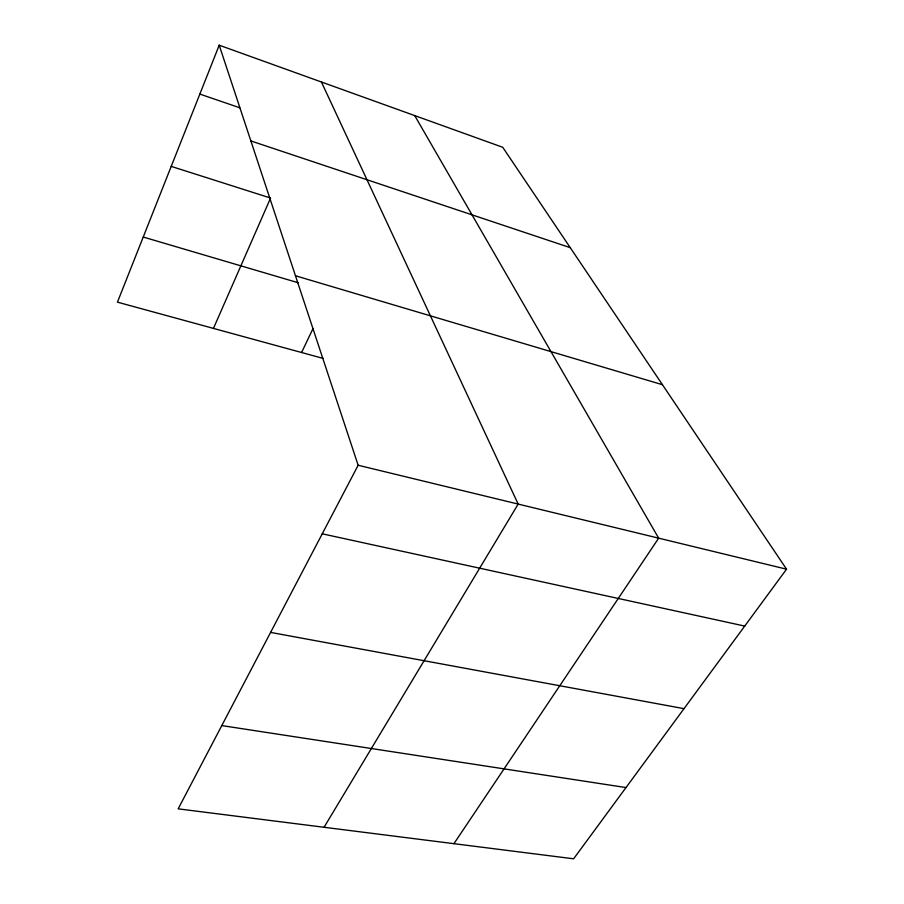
<?xml version="1.0" encoding="UTF-8"?>
<svg xmlns="http://www.w3.org/2000/svg" width="904" height="904" viewBox="0 0 904 904"><rect width="100%" height="100%" fill="white"/><g stroke="black" fill="none" stroke-linecap="round" stroke-linejoin="round"><path stroke-width="1.36" d="M219.209 45.2L358.153 465.255L178.178 808.843L573.622 858.8L786.548 569.192L502.726 147.284L219.209 45.2L117.452 302.151L323.135 358.402M213.457 328.401L270.578 198.044L171.218 166.392M301.586 352.503L312.976 328.649M324.061 827.273L518.173 504.082L321.417 82.004M453.932 843.681L658.666 538.162L414.721 115.599M221.785 725.584L625.997 787.565M270.601 632.404L684.012 708.657M322.242 533.812L744.726 626.076M358.153 465.255L786.548 569.192M143.239 237.04L298.309 282.782M295.472 275.765L662.44 384.708M250.871 140.934L570.254 247.662M199.852 94.084L239.752 107.768"/></g></svg>
